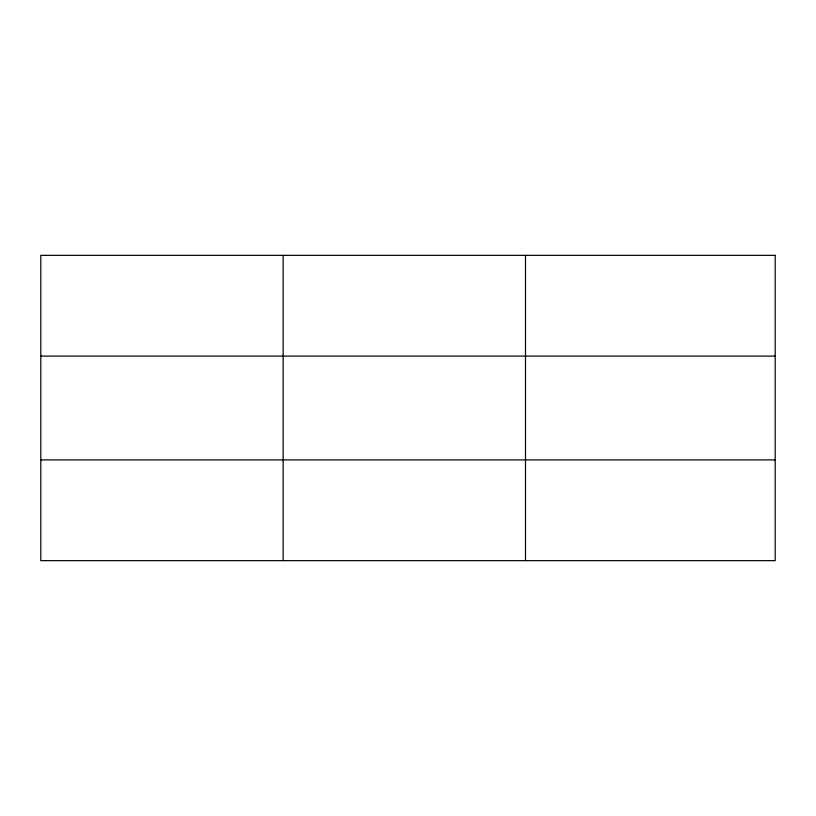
<?xml version="1.0" encoding="UTF-8"?>
<svg xmlns="http://www.w3.org/2000/svg" width="816" height="816" viewBox="0 0 816 816"><rect width="100%" height="100%" fill="white"/><g stroke="black" fill="none" stroke-linecap="round" stroke-linejoin="round"><path stroke-width="1.22" d="M283.152 255.347L283.152 560.653M525.504 255.347L525.504 560.653M40.8 356.102L775.2 356.102M40.8 459.898L775.2 459.898M775.2 255.347L775.2 560.653L40.8 560.653L40.8 255.347L775.2 255.347"/></g></svg>
